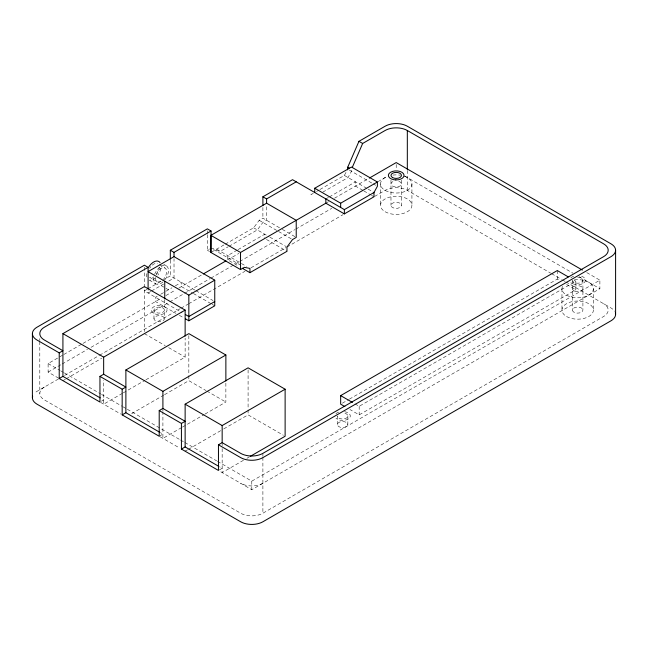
<?xml version="1.0" encoding="UTF-8"?>
<svg xmlns="http://www.w3.org/2000/svg" width="648" height="648" viewBox="0 0 648 648"><rect width="100%" height="100%" fill="white"/><g stroke="black" fill="none" stroke-linecap="round" stroke-linejoin="round"><path stroke-width="0.49" stroke-dasharray="3.24 2.43" d="M319.966 189.491L344.372 175.406L347.765 169.168M225.221 244.199L253.635 227.788L259.192 220.304L262.894 218.165L281.41 228.857M207.352 234.689L207.352 250.241L209.571 248.954M146.991 289.364L144.391 290.863L181.95 312.547M147.849 288.862L161.676 280.884M162.543 280.382L170.319 275.894L195.097 290.199M211.054 252.38L214.755 250.241L220.312 251.311L228.064 246.831M240.894 265.332L211.054 248.103L216.61 249.172L224.362 244.693M313.259 193.363L311.04 194.651L311.04 192.083M316.483 191.508L319.1 189.994M150.692 291.503L148.1 293.001L148.1 290.085M151.551 291.001L163.652 284.018M168.836 281.029L174.02 278.033L174.02 258.593M228.922 246.337L257.345 229.927L262.894 222.442L266.603 220.304L266.603 205.214M322.801 192.132L348.073 177.544L351.475 171.307L351.475 169.29M157.229 296.274L155.504 297.278L155.504 301.547L175.932 313.349M160.688 294.281L165.005 291.786M165.872 291.284L171.923 287.793M175.381 285.8L181.424 282.309L181.424 286.586L192.537 293.001M237.192 250.112L227.715 255.579L227.715 259.856L238.829 266.271M238.051 249.618L264.749 234.203L264.749 237.622M325.855 198.928L328.463 197.413M329.338 196.911L355.477 181.821L355.477 186.098L363.05 190.472M58.612 378.173L48.114 372.106L48.114 363.552L62.953 354.983M63.828 354.48L82.166 343.894M83.033 343.391L161.554 298.056M165.872 295.561L175.381 290.077M178.832 288.085L202.387 274.485M227.715 259.856L238.91 253.392M325.855 203.205L328.463 201.69M334.562 198.175L368.477 178.589M48.114 372.106L61.244 364.524M62.119 364.022L87.496 349.361M91.004 347.344L168.901 302.365M169.776 301.863L183.781 293.779M184.656 293.269L210.041 278.616M210.916 278.114L238.926 261.938M239.801 261.436L294.945 229.595M295.82 229.092L331.711 208.373M378.1 181.586L386.816 176.556M58.425 378.983L37.001 391.351A15.714 9.072 0 0 0 34.506 393.231M64.549 375.443L99.257 355.404M99.581 355.217L180.16 308.699M181.035 308.189L188.042 304.147M188.69 303.766L244.968 271.277M250.946 267.827L286.132 247.512M287.007 247.01L343.067 214.642M374.593 196.441L385.106 190.374A15.714 9.072 0 0 1 407.325 190.374L550.679 273.14M62.921 380.66L65.391 379.234M66.218 378.756L101.696 358.271M101.436 401.185L103.656 399.897L101.056 398.399M122.391 393.36L103.656 404.174L103.656 380.165M123.266 392.858L145.047 380.279M145.922 379.777L185.134 357.137L185.134 338.126M131.641 413.675L163.661 395.191M164.527 394.689L188.835 380.66L206.056 390.598M159.206 436.25L162.907 434.111L160.323 432.613M181.602 427.591L162.907 438.388L162.907 412.395M182.469 427.097L204.169 414.566M205.035 414.064L225.869 402.035L225.869 382.02M187.596 449.785L185.134 451.21L185.134 448.643M188.422 449.315L222.912 429.397M223.779 428.895L248.087 414.866L283.395 435.254M219.202 470.027L222.159 468.318L219.575 466.827M243.454 460.299L222.159 472.595L222.159 446.61M246.929 458.298L249.529 456.791M342.411 403.169L348.527 399.638M349.402 399.136L557.304 279.102L558.989 280.074M354.974 403.882L359.178 406.312L575.821 281.24L575.821 289.794L359.178 414.866L349.92 409.52M217.509 461.352L251.789 481.148L599.886 280.171L599.886 288.725L251.789 489.694L219.575 471.104M44.404 387.075A15.714 9.072 0 0 0 44.404 399.897L240.675 513.216A15.714 9.072 0 0 0 262.894 513.216L603.596 316.516A15.714 9.072 0 0 0 603.596 303.685M586.78 272.597L599.886 280.171M404.757 176.062L573.002 273.197M579.134 276.745L599.886 288.725M574.136 280.268L575.821 281.24M551.553 273.65L561.533 279.41M562.407 279.912L565.04 281.435M565.915 281.937L610.999 307.962A15.714 9.072 0 0 1 614.652 311.275M566.563 284.448L575.821 289.794M349.248 170.019L372.211 183.279M373.07 183.781L375.67 185.271M344.372 175.406L367.262 188.625M368.105 189.111L373.993 192.513M363.893 190.958L370.624 194.846M371.466 195.332L373.993 196.79M282.285 229.36L296.225 237.411M259.192 220.304L277.709 230.996M278.583 231.498L292.523 239.549M253.635 227.788L269.025 236.666M269.876 237.16L286.116 246.54M266.458 239.468L286.967 251.311M216.61 249.172L240.538 262.983M241.388 263.477L246.515 266.441M207.352 250.241L209.571 251.521M163.831 264.327L166.293 265.753M159.23 264.7L164.989 268.021A7.857 4.536 -60 0 1 163.839 278.778M195.955 290.693L213.046 300.567M193.388 293.495L211.337 303.855M212.196 304.349L214.755 305.824M157.132 281.629L149.728 277.352A7.857 4.536 -60 0 0 153.649 276.963M161.06 285.517L165.175 287.89M165.993 288.368L168.464 289.794L168.464 287.655M149.243 280.098L155.82 283.897M179.375 315.333L183.676 317.812M144.391 333.623L165.2 345.627M168.666 347.636L185.134 357.137M206.915 391.1L225.869 402.035M48.114 363.552L60.078 370.462M60.928 370.956L63.496 372.438M64.346 372.924L100.667 393.895M101.534 394.397L122.172 406.312M123.031 406.806L126.449 408.783M127.3 409.277L179.715 439.538M180.573 440.033L183.992 442.001M184.842 442.495L216.651 460.858M100.626 402.424L120.763 414.048M160.153 436.793L179.407 447.906M593.382 288.725L593.382 310.1M582.908 280.171L582.908 310.1A5.241 3.021 0 0 1 575.051 312.725A5.241 3.021 0 0 1 575.051 307.484A5.241 3.021 0 0 1 582.908 310.1M572.435 280.171L572.435 310.1M561.962 288.725L561.962 310.1M557.304 270.548L557.304 279.102M411.926 183.959L411.926 205.343M407.325 170.416L407.325 190.374M401.452 180.16L401.452 205.343A5.241 3.021 0 0 1 393.595 207.959A5.241 3.021 0 0 1 393.595 202.719A5.241 3.021 0 0 1 401.452 205.343M396.212 164.479L396.212 169.233M390.979 180.16L390.979 205.343M380.498 183.959L380.498 205.343M359.178 406.312L359.178 414.866M347.846 415.992L347.846 424.545A5.241 3.021 0 0 1 339.989 427.162A5.241 3.021 0 0 1 339.989 421.921A5.241 3.021 0 0 1 347.846 424.545M337.373 424.545L337.373 415.992A5.241 3.021 0 0 0 342.152 419.005A5.241 3.021 0 0 0 347.765 416.518A5.241 3.021 0 0 0 343.966 413.068M262.894 207.473L262.894 218.165M262.894 453.349L262.894 456.346M262.894 457.342L262.894 513.216M251.789 481.148L251.789 489.694M248.087 369.83L248.087 408.864M248.087 409.86L248.087 414.866M222.159 442.657L222.159 445.622M207.352 230.801L207.352 233.717M188.835 335.624L188.835 374.649M188.835 375.654L188.835 380.66M170.319 260.107L170.319 275.894M164.754 299.708L164.754 306.893M164.438 310.1A5.241 3.021 0 0 1 156.581 312.717A5.241 3.021 0 0 1 156.581 307.484A5.241 3.021 0 0 1 164.438 310.1L164.438 318.654A5.241 3.021 0 0 1 156.581 321.27A5.241 3.021 0 0 1 156.581 316.038A5.241 3.021 0 0 1 164.438 318.654M162.907 408.451L162.907 411.415M153.965 310.1L153.965 318.654M144.391 267.179L144.391 331.622M39.803 338.612L39.803 340.605M39.803 341.601L39.803 393.49M404.069 176.102A15.714 9.072 0 0 1 408.467 189.637A15.714 9.072 0 0 1 384.629 190.083A15.714 9.072 0 0 1 387.488 176.418M392.939 175.09A15.714 9.072 0 0 1 400.278 175.195M398.828 181.343A5.241 3.021 0 0 1 400.221 185.903A5.241 3.021 0 0 1 392.202 185.903A5.241 3.021 0 0 1 393.595 181.343M574.395 279.847A15.714 9.072 0 0 1 593.357 288.247A15.714 9.072 0 0 1 576.032 297.748A15.714 9.072 0 0 1 562.496 286.376M262.894 483.286A15.714 9.072 0 0 1 240.675 483.286M577.668 277.15A5.241 3.021 0 0 1 582.884 279.904A5.241 3.021 0 0 1 578.575 283.152A5.241 3.021 0 0 1 572.613 280.957M581.596 276.242A7.857 4.536 0 0 1 583.224 283.379A7.857 4.536 0 0 1 570.864 282.439M570.864 277.903A7.857 4.536 0 0 1 573.739 276.242M344.606 411.683A7.719 4.455 0 0 1 348.737 418.705A7.719 4.455 0 0 1 335.923 418.219M335.923 413.764A7.719 4.455 0 0 1 338.75 412.128M156.249 274.396A7.857 4.536 -60 0 1 164.989 268.021M161.06 281.24A7.857 4.536 -60 0 1 155.504 278.033M165.305 279.377A10.473 6.051 -60 0 0 168.124 268.175A10.473 6.051 -60 0 0 161.06 266.271A10.473 6.051 -60 0 1 157.901 275.1M162.972 281.977A10.473 6.051 -60 0 1 153.908 276.745M154.645 274.25A10.473 6.051 -60 0 1 160.412 266.676M155.569 277.7A10.473 6.051 -60 0 1 149.947 280.09M146.497 276.89A10.473 6.051 -60 0 1 146.497 272.468M159.206 267.341A7.857 4.536 -60 0 1 156.427 274.501M149.728 268.28A7.857 4.536 -60 0 1 150.879 266.595M152.215 265.186A7.857 4.536 -60 0 1 157.577 263.744M566.563 316.516A15.714 9.072 0 0 0 592.847 312.449A15.714 9.072 0 0 0 573.601 301.344A15.714 9.072 0 0 0 566.563 316.516M385.106 211.75A15.714 9.072 0 0 0 411.391 207.684A15.714 9.072 0 0 0 392.145 196.579A15.714 9.072 0 0 0 385.106 211.75M575.051 291.341A5.241 3.021 0 0 0 582.908 288.725A5.241 3.021 0 0 0 575.051 286.1A5.241 3.021 0 0 0 575.051 291.341M155.277 314.021A7.849 4.528 0 0 0 167.054 310.1A7.849 4.528 0 0 0 155.277 306.172A7.849 4.528 0 0 0 155.277 314.021"/><path stroke-width="0.97" d="M347.765 169.168L347.765 167.152L358.952 141.329L385.106 126.23A15.714 9.072 0 0 1 407.325 126.23L610.999 243.826A15.714 9.072 0 0 1 610.999 256.649L262.894 457.626A15.714 9.072 0 0 1 240.675 457.626L218.457 444.795L218.457 470.456L181.424 449.072L181.424 423.419L159.206 410.589L159.206 436.25L122.172 414.866L122.172 389.213L99.954 376.383L99.954 402.035L59.219 378.521L59.219 352.86L37.001 340.038A15.714 9.072 0 0 1 37.001 327.208L144.391 265.202L148.1 267.341L148.1 289.113M352.269 167.443L362.653 143.467L385.106 130.507A15.714 9.072 0 0 1 407.325 130.507L603.596 243.826A15.714 9.072 0 0 1 603.596 256.649L262.894 453.349A15.714 9.072 0 0 1 240.675 453.349L222.159 442.657L218.457 444.795M242.247 268.248L249.934 272.687L249.934 268.41L244.385 267.341L240.53 269.568L210.908 252.461L210.908 235.354L240.53 252.461L325.855 203.205L344.372 213.889L373.993 196.79L373.993 192.513L377.395 186.276L377.395 181.999L351.475 167.03L314.742 188.236L314.742 192.513M170.319 259.119L170.319 250.241L207.352 228.857L211.054 230.996L210.908 252.461M262.894 205.538L262.894 196.79L292.523 179.682L344.372 209.612L373.993 192.513M148.1 267.341L44.404 327.208A15.714 9.072 0 0 0 44.404 340.038L62.921 350.722L59.219 352.86M170.319 250.241L174.02 252.372L211.054 230.996M262.894 196.79L266.603 198.928L296.225 181.821M214.755 280.171L174.02 256.649L148.1 271.617L188.835 295.14L214.755 280.171L214.755 305.824L188.835 320.792L185.393 318.808M210.908 235.354L266.603 203.205L296.225 220.304L296.225 237.411L292.523 239.549L286.967 247.034L286.967 251.311L249.934 272.687M100.189 397.896L62.921 376.383L62.921 333.623L144.391 286.586L185.134 310.1L185.134 336.126M203.261 273.974L225.974 260.869M369.344 178.095L396.212 162.575L582.406 270.078M314.742 188.236L340.662 203.205L377.395 181.999M59.219 378.521L62.921 376.383M62.921 333.623L103.656 357.137L185.134 310.1M214.755 301.547L188.835 316.516L185.393 314.531M99.954 376.383L103.656 374.244L125.882 387.075L122.172 389.213M159.465 432.119L125.882 412.727L125.882 369.968L188.835 333.623L225.869 354.999L225.869 381.024M122.172 414.866L125.882 412.727M125.882 369.968L162.907 391.343L225.869 354.999M159.206 410.589L162.907 408.451L185.134 421.281L181.424 423.419M218.716 466.325L185.134 446.934L185.134 404.174L248.087 367.829L285.12 389.205L285.12 436.25L250.395 456.289M181.424 449.072L185.134 446.934M185.134 404.174L222.159 425.558L285.12 389.205M344.874 406.604L340.662 404.174L340.662 395.62L557.304 270.548L568.239 276.866M358.952 141.329L362.653 143.467M347.765 167.152L349.248 168.002M340.662 395.62L352.447 402.424M615.6 250.241L615.6 314.377M407.325 130.507L407.325 169.42M344.372 209.612L344.372 213.889M340.662 203.205L340.662 207.481M325.855 198.928L325.855 203.205M266.603 198.928L266.603 203.205M240.53 252.461L240.53 269.568M222.159 425.558L222.159 442.657M188.835 295.14L188.835 320.792M174.02 252.372L174.02 256.649M164.754 281.24L164.754 298.736M162.907 391.343L162.907 408.451M103.656 357.137L103.656 374.244M32.4 333.623L32.4 397.759M615.357 312.806A15.714 9.072 0 0 1 610.999 320.792L262.894 521.77A15.714 9.072 0 0 1 240.675 521.77L37.001 404.174A15.714 9.072 0 0 1 32.643 396.187M148.416 267.527A10.473 6.051 -60 0 1 160.064 262.57M395.831 179.933L393.814 179.723A7.857 4.536 0 0 1 390.452 172.328A7.857 4.536 0 0 1 403.485 173.696A7.857 4.536 0 0 1 395.831 179.933M392.51 177.544A5.241 3.021 0 0 0 401.274 176.191A5.241 3.021 0 0 0 394.859 172.489A5.241 3.021 0 0 0 392.51 177.544"/></g></svg>
